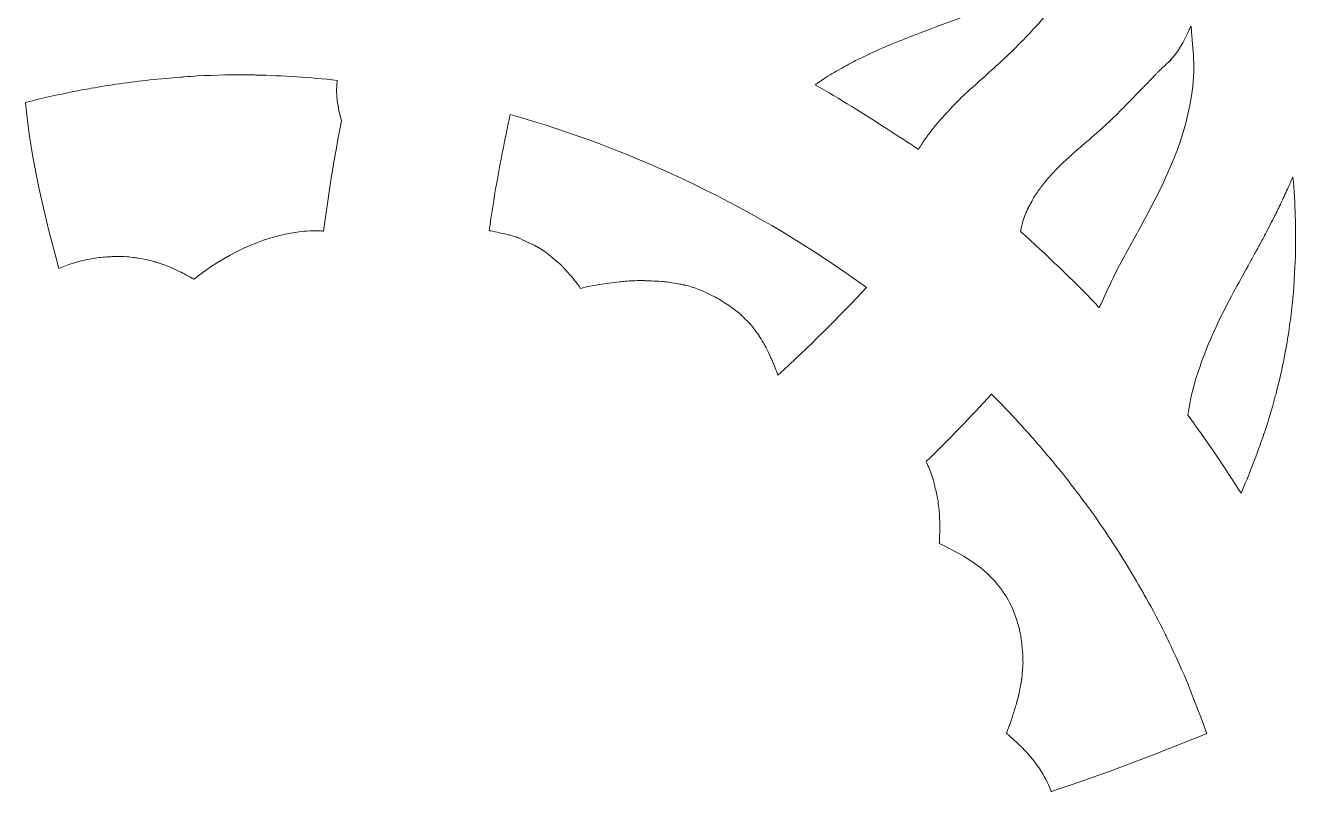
# Model space of a CAD drawing. Header units: millimetres. Extents: x -416 to 1516, y -417 to 43.
# Drawn here: x 1070.75 to 1088.84, y -102.21 to -91.29 of the extents above; entities that cross this region are included whole.
import ezdxf

# ---------------------------------------------------------------- set-up
doc = ezdxf.new("R2010")
doc.units = ezdxf.units.MM
doc.header["$MEASUREMENT"] = 0
doc.layers.add('Layer 2', color=7, linetype='Continuous')

msp = doc.modelspace()

# ---------------------------------------------------------------- linework, layer by layer
at = {"layer": 'Layer 2', "lineweight": 0}
for points, knots in [([(1083.884, -91.253), (1083.885, -91.252), (1083.886, -91.252), (1083.887, -91.252), (1084.06, -91.188), (1084.235, -91.124), (1084.412, -91.056), (1084.549, -91.004), (1084.687, -90.949), (1084.831, -90.887), (1084.833, -90.886), (1084.835, -90.885), (1084.837, -90.884), (1085.165, -90.741), (1085.552, -90.536), (1085.865, -90.319), (1085.869, -90.316), (1085.874, -90.314), (1085.878, -90.311), (1085.815, -90.418), (1085.75, -90.519), (1085.684, -90.618), (1085.663, -90.649), (1085.641, -90.678), (1085.62, -90.708), (1085.577, -90.77), (1085.533, -90.83), (1085.489, -90.889), (1085.484, -90.894), (1085.481, -90.9), (1085.476, -90.906), (1085.463, -90.923), (1085.45, -90.939), (1085.437, -90.956), (1085.426, -90.971), (1085.414, -90.986), (1085.403, -91), (1085.352, -91.064), (1085.3, -91.126), (1085.248, -91.187), (1085.242, -91.194), (1085.236, -91.201), (1085.23, -91.208), (1085.213, -91.227), (1085.197, -91.246), (1085.18, -91.265), (1085.116, -91.337), (1085.05, -91.407), (1084.982, -91.477), (1084.962, -91.498), (1084.942, -91.519), (1084.921, -91.54), (1084.833, -91.629), (1084.741, -91.718), (1084.645, -91.808), (1084.618, -91.832), (1084.592, -91.857), (1084.565, -91.881), (1084.461, -91.977), (1084.354, -92.073), (1084.241, -92.172), (1084.19, -92.216), (1084.127, -92.275), (1084.057, -92.344), (1084.056, -92.345), (1084.056, -92.346), (1084.055, -92.346), (1084.01, -92.391), (1083.962, -92.441), (1083.914, -92.492), (1083.912, -92.494), (1083.911, -92.495), (1083.91, -92.496), (1083.899, -92.508), (1083.888, -92.52), (1083.877, -92.532), (1083.876, -92.532), (1083.876, -92.533), (1083.876, -92.533), (1083.826, -92.587), (1083.777, -92.642), (1083.729, -92.698), (1083.729, -92.699), (1083.728, -92.7), (1083.727, -92.7), (1083.681, -92.755), (1083.639, -92.81), (1083.599, -92.864), (1083.598, -92.864), (1083.598, -92.865), (1083.598, -92.865), (1083.588, -92.878), (1083.579, -92.891), (1083.57, -92.904), (1083.57, -92.904), (1083.569, -92.905), (1083.569, -92.905), (1083.531, -92.959), (1083.496, -93.012), (1083.47, -93.06), (1083.322, -92.963), (1083.175, -92.869), (1083.028, -92.773), (1082.69, -92.554), (1082.351, -92.34), (1081.997, -92.142), (1082.081, -92.081), (1082.159, -92.03), (1082.24, -91.981), (1082.317, -91.935), (1082.395, -91.892), (1082.478, -91.847), (1082.504, -91.834), (1082.526, -91.82), (1082.553, -91.806), (1082.607, -91.778), (1082.662, -91.754), (1082.717, -91.728), (1083.093, -91.548), (1083.475, -91.403), (1083.884, -91.253)], [0, 0, 0, 0, 1, 1, 1, 2, 2, 2, 3, 3, 3, 4, 4, 4, 5, 5, 5, 6, 6, 6, 7, 7, 7, 8, 8, 8, 9, 9, 9, 10, 10, 10, 11, 11, 11, 12, 12, 12, 13, 13, 13, 14, 14, 14, 15, 15, 15, 16, 16, 16, 17, 17, 17, 18, 18, 18, 19, 19, 19, 20, 20, 20, 21, 21, 21, 22, 22, 22, 23, 23, 23, 24, 24, 24, 25, 25, 25, 26, 26, 26, 27, 27, 27, 28, 28, 28, 29, 29, 29, 30, 30, 30, 31, 31, 31, 32, 32, 32, 33, 33, 33, 34, 34, 34, 35, 35, 35, 36, 36, 36, 37, 37, 37, 38, 38, 38, 39, 39, 39, 40, 40, 40, 40]), ([(1086.07, -92.771), (1086.07, -92.771), (1086.07, -92.771), (1086.07, -92.771), (1086.07, -92.771), (1086.07, -92.771), (1086.07, -92.771), (1086.071, -92.771), (1086.071, -92.77), (1086.071, -92.77), (1086.142, -92.707), (1086.224, -92.629), (1086.309, -92.544), (1086.31, -92.543), (1086.31, -92.542), (1086.311, -92.542), (1086.344, -92.509), (1086.377, -92.474), (1086.41, -92.441), (1086.412, -92.439), (1086.414, -92.437), (1086.416, -92.435), (1086.431, -92.42), (1086.445, -92.406), (1086.46, -92.391), (1086.478, -92.372), (1086.496, -92.353), (1086.515, -92.334), (1086.517, -92.332), (1086.519, -92.33), (1086.521, -92.328), (1086.522, -92.327), (1086.524, -92.326), (1086.525, -92.324), (1086.563, -92.285), (1086.6, -92.246), (1086.637, -92.208), (1086.645, -92.2), (1086.651, -92.193), (1086.658, -92.186), (1086.673, -92.17), (1086.689, -92.155), (1086.704, -92.14), (1086.716, -92.127), (1086.728, -92.114), (1086.741, -92.101), (1086.745, -92.097), (1086.749, -92.093), (1086.752, -92.089), (1086.76, -92.082), (1086.767, -92.074), (1086.774, -92.067), (1086.781, -92.06), (1086.788, -92.053), (1086.794, -92.046), (1086.813, -92.026), (1086.83, -92.01), (1086.847, -91.993), (1086.856, -91.984), (1086.865, -91.974), (1086.874, -91.965), (1086.88, -91.959), (1086.886, -91.954), (1086.892, -91.947), (1086.901, -91.938), (1086.91, -91.928), (1086.918, -91.921), (1086.918, -91.921), (1086.918, -91.921), (1086.918, -91.921), (1086.941, -91.898), (1086.959, -91.881), (1086.978, -91.864), (1086.985, -91.857), (1086.994, -91.849), (1087, -91.843), (1087.033, -91.813), (1087.048, -91.8), (1087.058, -91.791), (1087.058, -91.791), (1087.059, -91.79), (1087.061, -91.789), (1087.062, -91.788), (1087.062, -91.787), (1087.063, -91.786), (1087.063, -91.786), (1087.064, -91.786), (1087.065, -91.785), (1087.065, -91.785), (1087.065, -91.785), (1087.065, -91.785), (1087.066, -91.784), (1087.066, -91.784), (1087.066, -91.783), (1087.066, -91.783), (1087.066, -91.783), (1087.066, -91.783), (1087.066, -91.784), (1087.066, -91.784), (1087.065, -91.784), (1087.067, -91.783), (1087.069, -91.781), (1087.068, -91.782), (1087.068, -91.782), (1087.066, -91.783), (1087.065, -91.785), (1087.064, -91.785), (1087.064, -91.785), (1087.064, -91.785), (1087.063, -91.786), (1087.063, -91.786), (1087.062, -91.787), (1087.062, -91.787), (1087.062, -91.788), (1087.061, -91.788), (1087.061, -91.788), (1087.061, -91.788), (1087.061, -91.788), (1087.06, -91.789), (1087.06, -91.789), (1087.059, -91.79), (1087.057, -91.792), (1087.055, -91.794), (1087.053, -91.796), (1087.044, -91.803), (1087.039, -91.808), (1087.035, -91.812), (1087.033, -91.813), (1087.031, -91.815), (1087.03, -91.815), (1087.031, -91.815), (1087.031, -91.815), (1087.032, -91.814), (1087.057, -91.792), (1087.062, -91.787), (1087.063, -91.786), (1087.062, -91.787), (1087.061, -91.787), (1087.06, -91.788), (1087.053, -91.795), (1087.038, -91.808), (1087.032, -91.814), (1087.032, -91.813), (1087.032, -91.813), (1087.032, -91.813), (1087.054, -91.794), (1087.067, -91.782), (1087.067, -91.782), (1087.069, -91.78), (1087.051, -91.796), (1087.041, -91.806), (1087.05, -91.797), (1087.057, -91.791), (1087.061, -91.787), (1087.061, -91.787), (1087.062, -91.787), (1087.062, -91.787), (1087.062, -91.787), (1087.062, -91.787), (1087.061, -91.787), (1087.062, -91.787), (1087.062, -91.787), (1087.062, -91.787), (1087.062, -91.786), (1087.065, -91.784), (1087.062, -91.787), (1087.062, -91.786), (1087.063, -91.786), (1087.064, -91.785), (1087.064, -91.785), (1087.064, -91.785), (1087.064, -91.785), (1087.065, -91.783), (1087.067, -91.782), (1087.067, -91.782), (1087.068, -91.781), (1087.066, -91.783), (1087.065, -91.783), (1087.066, -91.783), (1087.067, -91.782), (1087.067, -91.782), (1087.07, -91.78), (1087.041, -91.805), (1087.033, -91.812), (1087.18, -91.667), (1087.239, -91.527), (1087.316, -91.371), (1087.327, -91.349), (1087.337, -91.327), (1087.35, -91.304), (1087.354, -91.371), (1087.359, -91.438), (1087.365, -91.504), (1087.378, -91.649), (1087.39, -91.793), (1087.387, -91.938), (1087.386, -91.968), (1087.387, -91.997), (1087.385, -92.027), (1087.333, -92.763), (1087.048, -93.383), (1086.71, -94.014), (1086.662, -94.104), (1086.613, -94.194), (1086.563, -94.286), (1086.503, -94.395), (1086.435, -94.517), (1086.377, -94.622), (1086.252, -94.847), (1086.146, -95.092), (1086.043, -95.309), (1086.04, -95.313), (1086.037, -95.314), (1086.034, -95.312), (1086.034, -95.312), (1086.034, -95.312), (1086.033, -95.311), (1086.033, -95.311), (1086.032, -95.31), (1086.032, -95.309), (1086.031, -95.309), (1086.029, -95.307), (1086.028, -95.306), (1086.024, -95.301), (1086.018, -95.293), (1086.013, -95.285), (1086.012, -95.283), (1086.01, -95.281), (1086.008, -95.279), (1086.004, -95.273), (1086, -95.266), (1085.997, -95.262), (1085.655, -94.911), (1085.29, -94.56), (1084.921, -94.229), (1084.922, -94.223), (1084.926, -94.217), (1084.927, -94.211), (1084.941, -94.128), (1084.964, -94.047), (1084.995, -93.97), (1085.003, -93.949), (1085.014, -93.928), (1085.024, -93.907), (1085.027, -93.903), (1085.029, -93.898), (1085.031, -93.893), (1085.033, -93.889), (1085.035, -93.885), (1085.037, -93.882), (1085.047, -93.862), (1085.058, -93.844), (1085.068, -93.825), (1085.085, -93.792), (1085.101, -93.76), (1085.121, -93.728), (1085.138, -93.701), (1085.156, -93.675), (1085.174, -93.649), (1085.19, -93.626), (1085.208, -93.605), (1085.225, -93.584), (1085.245, -93.558), (1085.264, -93.532), (1085.285, -93.508), (1085.287, -93.505), (1085.289, -93.503), (1085.291, -93.5), (1085.291, -93.499), (1085.292, -93.498), (1085.293, -93.497), (1085.311, -93.475), (1085.328, -93.454), (1085.347, -93.433), (1085.409, -93.365), (1085.473, -93.299), (1085.54, -93.236), (1085.566, -93.211), (1085.593, -93.189), (1085.619, -93.165), (1085.678, -93.112), (1085.737, -93.058), (1085.796, -93.008), (1085.891, -92.926), (1085.984, -92.847), (1086.07, -92.771)], [0, 0, 0, 0, 1, 1, 1, 2, 2, 2, 3, 3, 3, 4, 4, 4, 5, 5, 5, 6, 6, 6, 7, 7, 7, 8, 8, 8, 9, 9, 9, 10, 10, 10, 11, 11, 11, 12, 12, 12, 13, 13, 13, 14, 14, 14, 15, 15, 15, 16, 16, 16, 17, 17, 17, 18, 18, 18, 19, 19, 19, 20, 20, 20, 21, 21, 21, 22, 22, 22, 23, 23, 23, 24, 24, 24, 25, 25, 25, 26, 26, 26, 27, 27, 27, 28, 28, 28, 29, 29, 29, 30, 30, 30, 31, 31, 31, 32, 32, 32, 33, 33, 33, 34, 34, 34, 35, 35, 35, 36, 36, 36, 37, 37, 37, 38, 38, 38, 39, 39, 39, 40, 40, 40, 41, 41, 41, 42, 42, 42, 43, 43, 43, 44, 44, 44, 45, 45, 45, 46, 46, 46, 47, 47, 47, 48, 48, 48, 49, 49, 49, 50, 50, 50, 51, 51, 51, 52, 52, 52, 53, 53, 53, 54, 54, 54, 55, 55, 55, 56, 56, 56, 57, 57, 57, 58, 58, 58, 59, 59, 59, 60, 60, 60, 61, 61, 61, 62, 62, 62, 63, 63, 63, 64, 64, 64, 65, 65, 65, 66, 66, 66, 67, 67, 67, 68, 68, 68, 69, 69, 69, 70, 70, 70, 71, 71, 71, 72, 72, 72, 73, 73, 73, 74, 74, 74, 75, 75, 75, 76, 76, 76, 77, 77, 77, 78, 78, 78, 79, 79, 79, 80, 80, 80, 81, 81, 81, 82, 82, 82, 83, 83, 83, 84, 84, 84, 85, 85, 85, 86, 86, 86, 87, 87, 87, 88, 88, 88, 89, 89, 89, 90, 90, 90, 91, 91, 91, 92, 92, 92, 93, 93, 93, 94, 94, 94, 95, 95, 95, 95]), ([(1072.875, -94.765), (1072.865, -94.761), (1072.854, -94.755), (1072.843, -94.751), (1072.843, -94.751), (1072.843, -94.751), (1072.843, -94.751), (1072.843, -94.751), (1072.843, -94.751), (1072.843, -94.751), (1072.842, -94.751), (1072.842, -94.751), (1072.842, -94.75), (1072.767, -94.718), (1072.692, -94.689), (1072.617, -94.666), (1072.617, -94.666), (1072.617, -94.666), (1072.617, -94.666), (1072.616, -94.666), (1072.616, -94.666), (1072.615, -94.666), (1072.614, -94.665), (1072.614, -94.665), (1072.613, -94.665), (1072.613, -94.665), (1072.612, -94.665), (1072.612, -94.664), (1072.61, -94.664), (1072.608, -94.663), (1072.606, -94.663), (1072.602, -94.662), (1072.598, -94.66), (1072.594, -94.659), (1072.594, -94.659), (1072.594, -94.659), (1072.594, -94.659), (1072.594, -94.659), (1072.594, -94.659), (1072.594, -94.659), (1072.594, -94.659), (1072.594, -94.659), (1072.594, -94.659), (1072.593, -94.659), (1072.592, -94.659), (1072.591, -94.658), (1072.591, -94.658), (1072.591, -94.658), (1072.591, -94.658), (1072.514, -94.636), (1072.435, -94.62), (1072.356, -94.608), (1072.356, -94.608), (1072.355, -94.608), (1072.355, -94.608), (1072.355, -94.608), (1072.355, -94.608), (1072.355, -94.608), (1072.355, -94.608), (1072.355, -94.607), (1072.355, -94.607), (1072.333, -94.604), (1072.311, -94.601), (1072.289, -94.598), (1072.289, -94.598), (1072.288, -94.598), (1072.288, -94.598), (1072.288, -94.598), (1072.288, -94.598), (1072.288, -94.598), (1072.204, -94.589), (1072.12, -94.582), (1072.033, -94.584), (1072.032, -94.584), (1072.032, -94.584), (1072.031, -94.584), (1072.031, -94.584), (1072.031, -94.584), (1072.031, -94.584), (1072.013, -94.584), (1071.994, -94.586), (1071.975, -94.588), (1071.975, -94.588), (1071.975, -94.588), (1071.975, -94.588), (1071.975, -94.588), (1071.975, -94.588), (1071.975, -94.588), (1071.965, -94.588), (1071.955, -94.589), (1071.945, -94.59), (1071.945, -94.59), (1071.945, -94.59), (1071.945, -94.59), (1071.944, -94.59), (1071.944, -94.59), (1071.944, -94.59), (1071.906, -94.592), (1071.868, -94.594), (1071.828, -94.598), (1071.76, -94.606), (1071.69, -94.618), (1071.618, -94.633), (1071.618, -94.633), (1071.618, -94.633), (1071.617, -94.633), (1071.617, -94.633), (1071.617, -94.633), (1071.617, -94.633), (1071.481, -94.661), (1071.353, -94.704), (1071.23, -94.754), (1071.023, -93.991), (1070.836, -93.224), (1070.759, -92.428), (1070.758, -92.416), (1070.756, -92.404), (1070.755, -92.392), (1070.76, -92.391), (1070.765, -92.389), (1070.771, -92.388), (1070.991, -92.331), (1071.215, -92.282), (1071.44, -92.237), (1071.523, -92.22), (1071.606, -92.205), (1071.689, -92.19), (1071.823, -92.166), (1071.958, -92.146), (1072.094, -92.126), (1072.381, -92.085), (1072.671, -92.053), (1072.964, -92.032), (1072.982, -92.03), (1072.999, -92.028), (1073.016, -92.027), (1073.078, -92.023), (1073.139, -92.017), (1073.202, -92.014), (1073.461, -92.001), (1073.722, -91.995), (1073.987, -92), (1073.99, -92), (1073.992, -92), (1073.995, -91.999), (1073.996, -91.999), (1073.996, -91.999), (1073.997, -91.999), (1074.008, -92), (1074.018, -92), (1074.029, -92.001), (1074.03, -92.001), (1074.032, -92.001), (1074.034, -92.001), (1074.037, -92.001), (1074.039, -92.001), (1074.042, -92.001), (1074.231, -92.005), (1074.421, -92.014), (1074.612, -92.026), (1074.805, -92.039), (1074.998, -92.056), (1075.192, -92.077), (1075.173, -92.272), (1075.197, -92.467), (1075.256, -92.649), (1075.152, -93.172), (1075.068, -93.696), (1075, -94.223), (1074.999, -94.223), (1074.999, -94.223), (1074.999, -94.223), (1074.989, -94.222), (1074.979, -94.223), (1074.97, -94.222), (1074.969, -94.222), (1074.968, -94.222), (1074.968, -94.222), (1074.923, -94.22), (1074.877, -94.218), (1074.829, -94.22), (1074.826, -94.22), (1074.823, -94.22), (1074.82, -94.22), (1074.816, -94.22), (1074.811, -94.221), (1074.807, -94.221), (1074.749, -94.223), (1074.688, -94.228), (1074.623, -94.237), (1074.623, -94.237), (1074.623, -94.237), (1074.623, -94.237), (1074.121, -94.304), (1073.569, -94.574), (1073.155, -94.908), (1073.146, -94.903), (1073.138, -94.9), (1073.13, -94.895), (1073.058, -94.854), (1072.987, -94.817), (1072.917, -94.784), (1072.917, -94.784), (1072.917, -94.784), (1072.917, -94.784), (1072.916, -94.784), (1072.916, -94.784), (1072.916, -94.784), (1072.916, -94.784), (1072.916, -94.784), (1072.916, -94.784), (1072.902, -94.777), (1072.889, -94.771), (1072.875, -94.765)], [0, 0, 0, 0, 1, 1, 1, 2, 2, 2, 3, 3, 3, 4, 4, 4, 5, 5, 5, 6, 6, 6, 7, 7, 7, 8, 8, 8, 9, 9, 9, 10, 10, 10, 11, 11, 11, 12, 12, 12, 13, 13, 13, 14, 14, 14, 15, 15, 15, 16, 16, 16, 17, 17, 17, 18, 18, 18, 19, 19, 19, 20, 20, 20, 21, 21, 21, 22, 22, 22, 23, 23, 23, 24, 24, 24, 25, 25, 25, 26, 26, 26, 27, 27, 27, 28, 28, 28, 29, 29, 29, 30, 30, 30, 31, 31, 31, 32, 32, 32, 33, 33, 33, 34, 34, 34, 35, 35, 35, 36, 36, 36, 37, 37, 37, 38, 38, 38, 39, 39, 39, 40, 40, 40, 41, 41, 41, 42, 42, 42, 43, 43, 43, 44, 44, 44, 45, 45, 45, 46, 46, 46, 47, 47, 47, 48, 48, 48, 49, 49, 49, 50, 50, 50, 51, 51, 51, 52, 52, 52, 53, 53, 53, 54, 54, 54, 55, 55, 55, 56, 56, 56, 57, 57, 57, 58, 58, 58, 59, 59, 59, 60, 60, 60, 61, 61, 61, 62, 62, 62, 63, 63, 63, 64, 64, 64, 65, 65, 65, 66, 66, 66, 67, 67, 67, 68, 68, 68, 69, 69, 69, 70, 70, 70, 71, 71, 71, 71]), ([(1081.384, -96.061), (1081.382, -96.055), (1081.379, -96.05), (1081.376, -96.044), (1081.376, -96.044), (1081.376, -96.044), (1081.376, -96.044), (1081.371, -96.033), (1081.366, -96.023), (1081.361, -96.012), (1081.358, -96.006), (1081.356, -96.001), (1081.353, -95.995), (1081.352, -95.992), (1081.35, -95.989), (1081.349, -95.986), (1081.345, -95.978), (1081.341, -95.971), (1081.337, -95.962), (1081.325, -95.936), (1081.313, -95.91), (1081.301, -95.885), (1081.3, -95.884), (1081.3, -95.884), (1081.3, -95.883), (1081.3, -95.883), (1081.3, -95.883), (1081.3, -95.883), (1081.298, -95.88), (1081.297, -95.877), (1081.295, -95.874), (1081.295, -95.874), (1081.295, -95.874), (1081.295, -95.874), (1081.295, -95.874), (1081.295, -95.874), (1081.295, -95.874), (1081.295, -95.873), (1081.294, -95.872), (1081.294, -95.871), (1081.292, -95.868), (1081.29, -95.865), (1081.288, -95.862), (1081.283, -95.852), (1081.277, -95.843), (1081.271, -95.833), (1081.268, -95.828), (1081.265, -95.822), (1081.261, -95.817), (1081.26, -95.815), (1081.259, -95.813), (1081.258, -95.81), (1081.238, -95.776), (1081.218, -95.74), (1081.196, -95.708), (1081.196, -95.707), (1081.196, -95.707), (1081.196, -95.707), (1081.196, -95.707), (1081.196, -95.707), (1081.196, -95.707), (1081.195, -95.706), (1081.195, -95.706), (1081.195, -95.705), (1081.184, -95.689), (1081.171, -95.675), (1081.16, -95.659), (1081.16, -95.659), (1081.159, -95.658), (1081.159, -95.658), (1081.156, -95.653), (1081.153, -95.649), (1081.149, -95.645), (1081.147, -95.641), (1081.144, -95.638), (1081.142, -95.635), (1081.121, -95.608), (1081.102, -95.579), (1081.079, -95.553), (1081.079, -95.553), (1081.078, -95.552), (1081.078, -95.551), (1081.078, -95.551), (1081.078, -95.551), (1081.077, -95.551), (1081.077, -95.55), (1081.077, -95.55), (1081.076, -95.549), (1081.076, -95.548), (1081.075, -95.547), (1081.074, -95.546), (1081.073, -95.545), (1081.072, -95.544), (1081.071, -95.543), (1081.071, -95.543), (1081.071, -95.543), (1081.071, -95.543), (1081.071, -95.543), (1081.071, -95.543), (1081.07, -95.543), (1081.069, -95.541), (1081.067, -95.54), (1081.066, -95.538), (1081.061, -95.534), (1081.056, -95.529), (1081.052, -95.525), (1081.035, -95.506), (1081.015, -95.49), (1080.997, -95.472), (1080.969, -95.444), (1080.942, -95.415), (1080.91, -95.388), (1080.91, -95.388), (1080.909, -95.388), (1080.909, -95.387), (1080.909, -95.387), (1080.909, -95.387), (1080.908, -95.386), (1080.908, -95.386), (1080.908, -95.386), (1080.908, -95.386), (1080.908, -95.386), (1080.907, -95.385), (1080.907, -95.385), (1080.903, -95.381), (1080.898, -95.378), (1080.894, -95.375), (1080.893, -95.374), (1080.891, -95.373), (1080.89, -95.372), (1080.889, -95.372), (1080.889, -95.372), (1080.889, -95.371), (1080.888, -95.371), (1080.887, -95.37), (1080.886, -95.37), (1080.832, -95.325), (1080.772, -95.283), (1080.707, -95.243), (1080.707, -95.242), (1080.707, -95.242), (1080.707, -95.242), (1080.706, -95.242), (1080.706, -95.242), (1080.706, -95.241), (1080.704, -95.241), (1080.703, -95.24), (1080.702, -95.239), (1080.702, -95.239), (1080.702, -95.239), (1080.702, -95.239), (1080.693, -95.234), (1080.685, -95.229), (1080.677, -95.224), (1080.676, -95.223), (1080.676, -95.223), (1080.676, -95.223), (1080.676, -95.223), (1080.676, -95.223), (1080.676, -95.223), (1080.644, -95.204), (1080.614, -95.185), (1080.58, -95.166), (1080.578, -95.166), (1080.577, -95.165), (1080.576, -95.164), (1080.575, -95.163), (1080.574, -95.163), (1080.573, -95.162), (1080.573, -95.162), (1080.573, -95.162), (1080.573, -95.162), (1080.573, -95.162), (1080.573, -95.162), (1080.573, -95.162), (1080.502, -95.125), (1080.425, -95.089), (1080.342, -95.055), (1080.28, -95.029), (1080.212, -95.009), (1080.14, -94.992), (1080.138, -94.992), (1080.137, -94.991), (1080.135, -94.991), (1080.135, -94.991), (1080.135, -94.991), (1080.135, -94.99), (1080.114, -94.985), (1080.092, -94.982), (1080.07, -94.978), (1080.021, -94.968), (1079.972, -94.96), (1079.92, -94.953), (1079.913, -94.952), (1079.906, -94.95), (1079.898, -94.95), (1079.898, -94.95), (1079.898, -94.949), (1079.898, -94.949), (1079.868, -94.946), (1079.839, -94.943), (1079.809, -94.94), (1079.809, -94.94), (1079.809, -94.94), (1079.809, -94.94), (1079.763, -94.937), (1079.716, -94.935), (1079.67, -94.933), (1079.652, -94.933), (1079.635, -94.931), (1079.617, -94.931), (1079.606, -94.93), (1079.595, -94.93), (1079.584, -94.93), (1079.583, -94.93), (1079.582, -94.93), (1079.582, -94.93), (1079.572, -94.929), (1079.563, -94.929), (1079.554, -94.929), (1079.554, -94.929), (1079.554, -94.929), (1079.554, -94.929), (1079.543, -94.929), (1079.533, -94.928), (1079.522, -94.928), (1079.447, -94.929), (1079.371, -94.932), (1079.295, -94.937), (1079.267, -94.939), (1079.24, -94.944), (1079.212, -94.947), (1079.015, -94.965), (1078.824, -94.996), (1078.658, -95.04), (1078.604, -94.959), (1078.544, -94.888), (1078.483, -94.82), (1078.464, -94.798), (1078.445, -94.775), (1078.425, -94.754), (1078.422, -94.752), (1078.42, -94.749), (1078.417, -94.747), (1078.413, -94.742), (1078.409, -94.738), (1078.405, -94.734), (1078.395, -94.723), (1078.385, -94.711), (1078.375, -94.701), (1078.375, -94.701), (1078.374, -94.701), (1078.374, -94.7), (1078.374, -94.7), (1078.374, -94.7), (1078.374, -94.7), (1078.373, -94.699), (1078.372, -94.698), (1078.371, -94.697), (1078.346, -94.673), (1078.316, -94.655), (1078.29, -94.632), (1078.232, -94.583), (1078.175, -94.532), (1078.112, -94.491), (1078.109, -94.489), (1078.107, -94.487), (1078.104, -94.485), (1078.103, -94.484), (1078.102, -94.483), (1078.101, -94.483), (1078.101, -94.482), (1078.1, -94.482), (1078.1, -94.482), (1078.099, -94.482), (1078.099, -94.481), (1078.099, -94.481), (1078.099, -94.481), (1078.099, -94.481), (1078.098, -94.481), (1078.098, -94.481), (1078.098, -94.481), (1078.098, -94.481), (1078.08, -94.47), (1078.062, -94.46), (1078.044, -94.45), (1078.037, -94.447), (1078.03, -94.443), (1078.023, -94.439), (1077.987, -94.419), (1077.948, -94.404), (1077.91, -94.386), (1077.864, -94.363), (1077.819, -94.338), (1077.771, -94.32), (1077.765, -94.318), (1077.76, -94.314), (1077.754, -94.311), (1077.753, -94.311), (1077.752, -94.31), (1077.751, -94.31), (1077.75, -94.31), (1077.749, -94.309), (1077.749, -94.309), (1077.748, -94.309), (1077.748, -94.309), (1077.747, -94.309), (1077.747, -94.309), (1077.747, -94.309), (1077.747, -94.309), (1077.747, -94.309), (1077.747, -94.309), (1077.747, -94.309), (1077.719, -94.298), (1077.689, -94.291), (1077.66, -94.283), (1077.657, -94.282), (1077.655, -94.282), (1077.653, -94.281), (1077.652, -94.281), (1077.652, -94.281), (1077.652, -94.281), (1077.652, -94.281), (1077.652, -94.281), (1077.652, -94.281), (1077.652, -94.281), (1077.651, -94.28), (1077.651, -94.28), (1077.604, -94.267), (1077.554, -94.259), (1077.505, -94.248), (1077.462, -94.238), (1077.419, -94.226), (1077.374, -94.219), (1077.373, -94.219), (1077.372, -94.218), (1077.371, -94.218), (1077.367, -94.217), (1077.363, -94.216), (1077.359, -94.215), (1077.359, -94.215), (1077.359, -94.215), (1077.359, -94.215), (1077.359, -94.215), (1077.359, -94.215), (1077.359, -94.215), (1077.359, -94.215), (1077.359, -94.215), (1077.359, -94.215), (1077.359, -94.215), (1077.359, -94.215), (1077.359, -94.215), (1077.419, -93.762), (1077.5, -93.311), (1077.594, -92.864), (1077.615, -92.763), (1077.633, -92.662), (1077.656, -92.562), (1079.433, -93.067), (1081.182, -93.899), (1082.729, -95.025), (1082.326, -95.459), (1081.905, -95.875), (1081.468, -96.273), (1081.461, -96.254), (1081.454, -96.238), (1081.447, -96.22), (1081.444, -96.213), (1081.441, -96.206), (1081.439, -96.199), (1081.437, -96.195), (1081.435, -96.191), (1081.434, -96.187), (1081.426, -96.168), (1081.419, -96.149), (1081.412, -96.13), (1081.405, -96.113), (1081.399, -96.096), (1081.392, -96.08), (1081.391, -96.079), (1081.391, -96.078), (1081.39, -96.076), (1081.39, -96.076), (1081.39, -96.075), (1081.39, -96.075), (1081.389, -96.072), (1081.387, -96.068), (1081.386, -96.065), (1081.386, -96.065), (1081.386, -96.064), (1081.386, -96.064), (1081.385, -96.063), (1081.385, -96.062), (1081.384, -96.061)], [0, 0, 0, 0, 1, 1, 1, 2, 2, 2, 3, 3, 3, 4, 4, 4, 5, 5, 5, 6, 6, 6, 7, 7, 7, 8, 8, 8, 9, 9, 9, 10, 10, 10, 11, 11, 11, 12, 12, 12, 13, 13, 13, 14, 14, 14, 15, 15, 15, 16, 16, 16, 17, 17, 17, 18, 18, 18, 19, 19, 19, 20, 20, 20, 21, 21, 21, 22, 22, 22, 23, 23, 23, 24, 24, 24, 25, 25, 25, 26, 26, 26, 27, 27, 27, 28, 28, 28, 29, 29, 29, 30, 30, 30, 31, 31, 31, 32, 32, 32, 33, 33, 33, 34, 34, 34, 35, 35, 35, 36, 36, 36, 37, 37, 37, 38, 38, 38, 39, 39, 39, 40, 40, 40, 41, 41, 41, 42, 42, 42, 43, 43, 43, 44, 44, 44, 45, 45, 45, 46, 46, 46, 47, 47, 47, 48, 48, 48, 49, 49, 49, 50, 50, 50, 51, 51, 51, 52, 52, 52, 53, 53, 53, 54, 54, 54, 55, 55, 55, 56, 56, 56, 57, 57, 57, 58, 58, 58, 59, 59, 59, 60, 60, 60, 61, 61, 61, 62, 62, 62, 63, 63, 63, 64, 64, 64, 65, 65, 65, 66, 66, 66, 67, 67, 67, 68, 68, 68, 69, 69, 69, 70, 70, 70, 71, 71, 71, 72, 72, 72, 73, 73, 73, 74, 74, 74, 75, 75, 75, 76, 76, 76, 77, 77, 77, 78, 78, 78, 79, 79, 79, 80, 80, 80, 81, 81, 81, 82, 82, 82, 83, 83, 83, 84, 84, 84, 85, 85, 85, 86, 86, 86, 87, 87, 87, 88, 88, 88, 89, 89, 89, 90, 90, 90, 91, 91, 91, 92, 92, 92, 93, 93, 93, 94, 94, 94, 95, 95, 95, 96, 96, 96, 97, 97, 97, 98, 98, 98, 99, 99, 99, 100, 100, 100, 101, 101, 101, 102, 102, 102, 103, 103, 103, 104, 104, 104, 105, 105, 105, 106, 106, 106, 107, 107, 107, 108, 108, 108, 109, 109, 109, 110, 110, 110, 111, 111, 111, 112, 112, 112, 113, 113, 113, 114, 114, 114, 115, 115, 115, 116, 116, 116, 117, 117, 117, 118, 118, 118, 119, 119, 119, 120, 120, 120, 121, 121, 121, 122, 122, 122, 123, 123, 123, 124, 124, 124, 125, 125, 125, 126, 126, 126, 127, 127, 127, 128, 128, 128, 129, 129, 129, 130, 130, 130, 131, 131, 131, 131]), ([(1087.495, -96.096), (1087.618, -95.749), (1087.779, -95.418), (1087.959, -95.086), (1088.023, -94.967), (1088.089, -94.848), (1088.156, -94.728), (1088.156, -94.727), (1088.157, -94.726), (1088.157, -94.725), (1088.159, -94.723), (1088.16, -94.721), (1088.161, -94.719), (1088.188, -94.67), (1088.216, -94.618), (1088.244, -94.567), (1088.257, -94.544), (1088.27, -94.519), (1088.283, -94.496), (1088.284, -94.494), (1088.285, -94.492), (1088.286, -94.49), (1088.29, -94.483), (1088.294, -94.475), (1088.298, -94.468), (1088.302, -94.461), (1088.306, -94.454), (1088.31, -94.447), (1088.317, -94.433), (1088.325, -94.418), (1088.333, -94.404), (1088.335, -94.401), (1088.336, -94.398), (1088.338, -94.395), (1088.341, -94.389), (1088.345, -94.382), (1088.348, -94.376), (1088.362, -94.351), (1088.375, -94.326), (1088.388, -94.301), (1088.393, -94.292), (1088.397, -94.283), (1088.402, -94.274), (1088.404, -94.271), (1088.405, -94.267), (1088.407, -94.264), (1088.452, -94.179), (1088.497, -94.093), (1088.54, -94.006), (1088.542, -94.004), (1088.543, -94.001), (1088.544, -93.999), (1088.547, -93.994), (1088.55, -93.989), (1088.552, -93.983), (1088.557, -93.973), (1088.562, -93.964), (1088.567, -93.954), (1088.578, -93.933), (1088.588, -93.913), (1088.598, -93.892), (1088.603, -93.883), (1088.607, -93.873), (1088.612, -93.864), (1088.614, -93.86), (1088.615, -93.856), (1088.617, -93.852), (1088.618, -93.851), (1088.618, -93.85), (1088.619, -93.848), (1088.62, -93.845), (1088.621, -93.843), (1088.623, -93.84), (1088.623, -93.839), (1088.624, -93.838), (1088.624, -93.837), (1088.637, -93.81), (1088.649, -93.783), (1088.661, -93.756), (1088.693, -93.687), (1088.726, -93.618), (1088.756, -93.549), (1088.761, -93.538), (1088.766, -93.527), (1088.771, -93.516), (1088.777, -93.502), (1088.784, -93.488), (1088.79, -93.473), (1088.794, -93.467), (1088.797, -93.46), (1088.8, -93.453), (1088.816, -93.644), (1088.827, -93.832), (1088.833, -94.019), (1088.835, -94.1), (1088.834, -94.18), (1088.835, -94.26), (1088.835, -94.362), (1088.837, -94.464), (1088.835, -94.564), (1088.832, -94.67), (1088.825, -94.775), (1088.819, -94.88), (1088.815, -94.951), (1088.812, -95.023), (1088.806, -95.094), (1088.796, -95.214), (1088.782, -95.333), (1088.767, -95.452), (1088.761, -95.505), (1088.754, -95.558), (1088.747, -95.611), (1088.728, -95.742), (1088.705, -95.872), (1088.68, -96.001), (1088.673, -96.04), (1088.665, -96.079), (1088.657, -96.117), (1088.628, -96.257), (1088.595, -96.397), (1088.559, -96.536), (1088.552, -96.562), (1088.545, -96.588), (1088.538, -96.614), (1088.497, -96.763), (1088.453, -96.912), (1088.404, -97.061), (1088.399, -97.075), (1088.394, -97.089), (1088.39, -97.103), (1088.336, -97.261), (1088.279, -97.42), (1088.216, -97.579), (1088.166, -97.704), (1088.117, -97.83), (1088.061, -97.956), (1088.037, -97.918), (1088.012, -97.882), (1087.988, -97.844), (1087.77, -97.504), (1087.543, -97.17), (1087.304, -96.844), (1087.323, -96.698), (1087.354, -96.557), (1087.391, -96.418), (1087.42, -96.308), (1087.458, -96.202), (1087.495, -96.096)], [0, 0, 0, 0, 1, 1, 1, 2, 2, 2, 3, 3, 3, 4, 4, 4, 5, 5, 5, 6, 6, 6, 7, 7, 7, 8, 8, 8, 9, 9, 9, 10, 10, 10, 11, 11, 11, 12, 12, 12, 13, 13, 13, 14, 14, 14, 15, 15, 15, 16, 16, 16, 17, 17, 17, 18, 18, 18, 19, 19, 19, 20, 20, 20, 21, 21, 21, 22, 22, 22, 23, 23, 23, 24, 24, 24, 25, 25, 25, 26, 26, 26, 27, 27, 27, 28, 28, 28, 29, 29, 29, 30, 30, 30, 31, 31, 31, 32, 32, 32, 33, 33, 33, 34, 34, 34, 35, 35, 35, 36, 36, 36, 37, 37, 37, 38, 38, 38, 39, 39, 39, 40, 40, 40, 41, 41, 41, 42, 42, 42, 43, 43, 43, 44, 44, 44, 45, 45, 45, 46, 46, 46, 47, 47, 47, 48, 48, 48, 49, 49, 49, 49]), ([(1084.955, -100.34), (1084.955, -100.335), (1084.955, -100.33), (1084.955, -100.324), (1084.955, -100.323), (1084.955, -100.322), (1084.956, -100.321), (1084.956, -100.321), (1084.956, -100.32), (1084.956, -100.32), (1084.955, -100.306), (1084.955, -100.291), (1084.954, -100.276), (1084.954, -100.263), (1084.954, -100.249), (1084.953, -100.236), (1084.953, -100.236), (1084.953, -100.235), (1084.953, -100.234), (1084.953, -100.234), (1084.953, -100.234), (1084.953, -100.233), (1084.952, -100.208), (1084.947, -100.183), (1084.944, -100.158), (1084.94, -100.117), (1084.937, -100.075), (1084.93, -100.033), (1084.929, -100.023), (1084.929, -100.014), (1084.927, -100.005), (1084.926, -100.001), (1084.926, -99.998), (1084.926, -99.994), (1084.924, -99.986), (1084.925, -99.979), (1084.923, -99.971), (1084.91, -99.906), (1084.893, -99.842), (1084.872, -99.776), (1084.871, -99.772), (1084.87, -99.767), (1084.869, -99.763), (1084.779, -99.485), (1084.633, -99.272), (1084.447, -99.1), (1084.445, -99.098), (1084.444, -99.096), (1084.442, -99.095), (1084.33, -98.991), (1084.2, -98.903), (1084.061, -98.824), (1083.967, -98.77), (1083.87, -98.72), (1083.767, -98.674), (1083.768, -98.651), (1083.767, -98.63), (1083.768, -98.608), (1083.769, -98.597), (1083.768, -98.587), (1083.769, -98.576), (1083.769, -98.571), (1083.769, -98.565), (1083.769, -98.559), (1083.771, -98.509), (1083.774, -98.458), (1083.774, -98.409), (1083.774, -98.401), (1083.773, -98.394), (1083.773, -98.387), (1083.773, -98.387), (1083.773, -98.387), (1083.773, -98.387), (1083.773, -98.386), (1083.773, -98.384), (1083.773, -98.383), (1083.773, -98.38), (1083.773, -98.378), (1083.772, -98.375), (1083.773, -98.372), (1083.773, -98.369), (1083.773, -98.367), (1083.772, -98.358), (1083.771, -98.351), (1083.771, -98.343), (1083.771, -98.342), (1083.77, -98.341), (1083.77, -98.34), (1083.77, -98.34), (1083.77, -98.339), (1083.77, -98.339), (1083.768, -98.259), (1083.761, -98.181), (1083.751, -98.105), (1083.751, -98.103), (1083.751, -98.102), (1083.751, -98.101), (1083.751, -98.1), (1083.751, -98.099), (1083.751, -98.097), (1083.75, -98.095), (1083.75, -98.092), (1083.75, -98.089), (1083.75, -98.089), (1083.75, -98.089), (1083.75, -98.088), (1083.75, -98.088), (1083.75, -98.088), (1083.75, -98.088), (1083.75, -98.088), (1083.75, -98.088), (1083.75, -98.088), (1083.748, -98.074), (1083.745, -98.059), (1083.743, -98.045), (1083.743, -98.045), (1083.743, -98.045), (1083.743, -98.045), (1083.742, -98.04), (1083.741, -98.034), (1083.74, -98.029), (1083.74, -98.025), (1083.739, -98.022), (1083.739, -98.018), (1083.739, -98.018), (1083.739, -98.018), (1083.739, -98.018), (1083.739, -98.018), (1083.739, -98.018), (1083.739, -98.018), (1083.738, -98.017), (1083.738, -98.016), (1083.738, -98.015), (1083.737, -98.012), (1083.736, -98.008), (1083.735, -98.005), (1083.733, -97.988), (1083.728, -97.973), (1083.724, -97.957), (1083.718, -97.926), (1083.71, -97.896), (1083.703, -97.866), (1083.695, -97.835), (1083.69, -97.804), (1083.681, -97.774), (1083.68, -97.77), (1083.68, -97.766), (1083.678, -97.762), (1083.678, -97.76), (1083.677, -97.758), (1083.676, -97.755), (1083.675, -97.752), (1083.674, -97.749), (1083.673, -97.747), (1083.673, -97.746), (1083.673, -97.745), (1083.672, -97.744), (1083.65, -97.673), (1083.622, -97.603), (1083.591, -97.535), (1083.59, -97.533), (1083.59, -97.532), (1083.589, -97.531), (1083.589, -97.53), (1083.589, -97.529), (1083.588, -97.529), (1083.588, -97.528), (1083.588, -97.528), (1083.588, -97.528), (1083.588, -97.528), (1083.588, -97.527), (1083.588, -97.527), (1083.587, -97.526), (1083.587, -97.526), (1083.587, -97.526), (1083.584, -97.52), (1083.583, -97.513), (1083.58, -97.507), (1083.58, -97.507), (1083.58, -97.507), (1083.58, -97.506), (1083.58, -97.506), (1083.58, -97.506), (1083.58, -97.506), (1083.58, -97.506), (1083.58, -97.506), (1083.58, -97.506), (1083.58, -97.506), (1083.58, -97.506), (1083.58, -97.506), (1083.898, -97.195), (1084.207, -96.873), (1084.51, -96.546), (1084.529, -96.564), (1084.546, -96.584), (1084.564, -96.602), (1084.692, -96.732), (1084.818, -96.864), (1084.941, -96.999), (1084.993, -97.056), (1085.044, -97.115), (1085.095, -97.173), (1085.188, -97.278), (1085.28, -97.386), (1085.37, -97.494), (1085.419, -97.554), (1085.469, -97.613), (1085.517, -97.673), (1085.631, -97.816), (1085.742, -97.961), (1085.85, -98.109), (1085.875, -98.143), (1085.901, -98.177), (1085.926, -98.211), (1086.039, -98.369), (1086.149, -98.53), (1086.256, -98.694), (1086.295, -98.755), (1086.334, -98.817), (1086.372, -98.879), (1086.451, -99.004), (1086.528, -99.131), (1086.602, -99.259), (1086.638, -99.322), (1086.675, -99.385), (1086.71, -99.449), (1086.803, -99.616), (1086.892, -99.785), (1086.978, -99.957), (1086.988, -99.979), (1087, -99.999), (1087.011, -100.021), (1087.03, -100.06), (1087.046, -100.101), (1087.064, -100.14), (1087.149, -100.318), (1087.232, -100.498), (1087.308, -100.682), (1087.336, -100.747), (1087.358, -100.816), (1087.384, -100.882), (1087.448, -101.042), (1087.512, -101.203), (1087.568, -101.368), (1087.569, -101.371), (1087.57, -101.374), (1087.572, -101.377), (1086.844, -101.677), (1086.107, -101.955), (1085.361, -102.206), (1085.36, -102.203), (1085.359, -102.201), (1085.358, -102.199), (1085.357, -102.198), (1085.356, -102.197), (1085.356, -102.195), (1085.356, -102.195), (1085.355, -102.194), (1085.355, -102.193), (1085.311, -102.079), (1085.256, -101.975), (1085.192, -101.878), (1085.191, -101.878), (1085.191, -101.878), (1085.191, -101.877), (1085.191, -101.877), (1085.191, -101.877), (1085.19, -101.876), (1085.19, -101.876), (1085.19, -101.876), (1085.19, -101.876), (1085.19, -101.876), (1085.189, -101.875), (1085.189, -101.874), (1085.186, -101.87), (1085.183, -101.865), (1085.179, -101.861), (1085.179, -101.86), (1085.178, -101.859), (1085.177, -101.858), (1085.177, -101.858), (1085.177, -101.857), (1085.177, -101.857), (1085.176, -101.857), (1085.175, -101.856), (1085.175, -101.855), (1085.175, -101.855), (1085.174, -101.854), (1085.174, -101.854), (1085.108, -101.76), (1085.033, -101.671), (1084.948, -101.584), (1084.948, -101.584), (1084.947, -101.584), (1084.947, -101.583), (1084.947, -101.583), (1084.946, -101.583), (1084.946, -101.582), (1084.946, -101.582), (1084.946, -101.582), (1084.945, -101.581), (1084.944, -101.58), (1084.943, -101.579), (1084.942, -101.578), (1084.93, -101.565), (1084.917, -101.552), (1084.904, -101.54), (1084.903, -101.539), (1084.903, -101.539), (1084.903, -101.538), (1084.903, -101.538), (1084.902, -101.538), (1084.902, -101.538), (1084.9, -101.535), (1084.897, -101.533), (1084.894, -101.53), (1084.894, -101.53), (1084.894, -101.53), (1084.893, -101.53), (1084.892, -101.529), (1084.891, -101.528), (1084.89, -101.527), (1084.889, -101.526), (1084.889, -101.525), (1084.888, -101.525), (1084.848, -101.486), (1084.806, -101.448), (1084.762, -101.41), (1084.76, -101.408), (1084.759, -101.407), (1084.757, -101.405), (1084.754, -101.402), (1084.751, -101.4), (1084.748, -101.397), (1084.738, -101.388), (1084.73, -101.38), (1084.72, -101.371), (1084.747, -101.305), (1084.772, -101.239), (1084.795, -101.173), (1084.799, -101.161), (1084.802, -101.15), (1084.806, -101.138), (1084.808, -101.131), (1084.81, -101.125), (1084.812, -101.118), (1084.812, -101.117), (1084.813, -101.116), (1084.813, -101.115), (1084.815, -101.109), (1084.816, -101.104), (1084.818, -101.098), (1084.827, -101.069), (1084.836, -101.039), (1084.845, -101.01), (1084.853, -100.983), (1084.862, -100.956), (1084.87, -100.93), (1084.87, -100.928), (1084.871, -100.926), (1084.871, -100.924), (1084.873, -100.918), (1084.874, -100.913), (1084.875, -100.908), (1084.881, -100.888), (1084.886, -100.868), (1084.891, -100.848), (1084.892, -100.844), (1084.893, -100.839), (1084.894, -100.835), (1084.894, -100.833), (1084.894, -100.831), (1084.895, -100.829), (1084.899, -100.812), (1084.901, -100.795), (1084.905, -100.778), (1084.908, -100.76), (1084.911, -100.743), (1084.915, -100.726), (1084.921, -100.693), (1084.929, -100.659), (1084.934, -100.626), (1084.934, -100.621), (1084.936, -100.616), (1084.936, -100.611), (1084.937, -100.61), (1084.937, -100.609), (1084.937, -100.608), (1084.937, -100.605), (1084.938, -100.603), (1084.938, -100.601), (1084.94, -100.588), (1084.942, -100.574), (1084.943, -100.56), (1084.943, -100.56), (1084.944, -100.554), (1084.944, -100.554), (1084.944, -100.549), (1084.944, -100.545), (1084.945, -100.54), (1084.947, -100.522), (1084.946, -100.503), (1084.947, -100.484), (1084.95, -100.449), (1084.956, -100.414), (1084.957, -100.378), (1084.957, -100.365), (1084.955, -100.353), (1084.955, -100.34)], [0, 0, 0, 0, 1, 1, 1, 2, 2, 2, 3, 3, 3, 4, 4, 4, 5, 5, 5, 6, 6, 6, 7, 7, 7, 8, 8, 8, 9, 9, 9, 10, 10, 10, 11, 11, 11, 12, 12, 12, 13, 13, 13, 14, 14, 14, 15, 15, 15, 16, 16, 16, 17, 17, 17, 18, 18, 18, 19, 19, 19, 20, 20, 20, 21, 21, 21, 22, 22, 22, 23, 23, 23, 24, 24, 24, 25, 25, 25, 26, 26, 26, 27, 27, 27, 28, 28, 28, 29, 29, 29, 30, 30, 30, 31, 31, 31, 32, 32, 32, 33, 33, 33, 34, 34, 34, 35, 35, 35, 36, 36, 36, 37, 37, 37, 38, 38, 38, 39, 39, 39, 40, 40, 40, 41, 41, 41, 42, 42, 42, 43, 43, 43, 44, 44, 44, 45, 45, 45, 46, 46, 46, 47, 47, 47, 48, 48, 48, 49, 49, 49, 50, 50, 50, 51, 51, 51, 52, 52, 52, 53, 53, 53, 54, 54, 54, 55, 55, 55, 56, 56, 56, 57, 57, 57, 58, 58, 58, 59, 59, 59, 60, 60, 60, 61, 61, 61, 62, 62, 62, 63, 63, 63, 64, 64, 64, 65, 65, 65, 66, 66, 66, 67, 67, 67, 68, 68, 68, 69, 69, 69, 70, 70, 70, 71, 71, 71, 72, 72, 72, 73, 73, 73, 74, 74, 74, 75, 75, 75, 76, 76, 76, 77, 77, 77, 78, 78, 78, 79, 79, 79, 80, 80, 80, 81, 81, 81, 82, 82, 82, 83, 83, 83, 84, 84, 84, 85, 85, 85, 86, 86, 86, 87, 87, 87, 88, 88, 88, 89, 89, 89, 90, 90, 90, 91, 91, 91, 92, 92, 92, 93, 93, 93, 94, 94, 94, 95, 95, 95, 96, 96, 96, 97, 97, 97, 98, 98, 98, 99, 99, 99, 100, 100, 100, 101, 101, 101, 102, 102, 102, 103, 103, 103, 104, 104, 104, 105, 105, 105, 106, 106, 106, 107, 107, 107, 108, 108, 108, 109, 109, 109, 110, 110, 110, 111, 111, 111, 112, 112, 112, 113, 113, 113, 114, 114, 114, 115, 115, 115, 116, 116, 116, 117, 117, 117, 118, 118, 118, 119, 119, 119, 120, 120, 120, 121, 121, 121, 122, 122, 122, 123, 123, 123, 124, 124, 124, 125, 125, 125, 126, 126, 126, 127, 127, 127, 128, 128, 128, 129, 129, 129, 130, 130, 130, 131, 131, 131, 132, 132, 132, 133, 133, 133, 134, 134, 134, 135, 135, 135, 136, 136, 136, 136])]:
    msp.add_open_spline(points, degree=3, knots=knots, dxfattribs=at)

doc.saveas('drawing.dxf')
